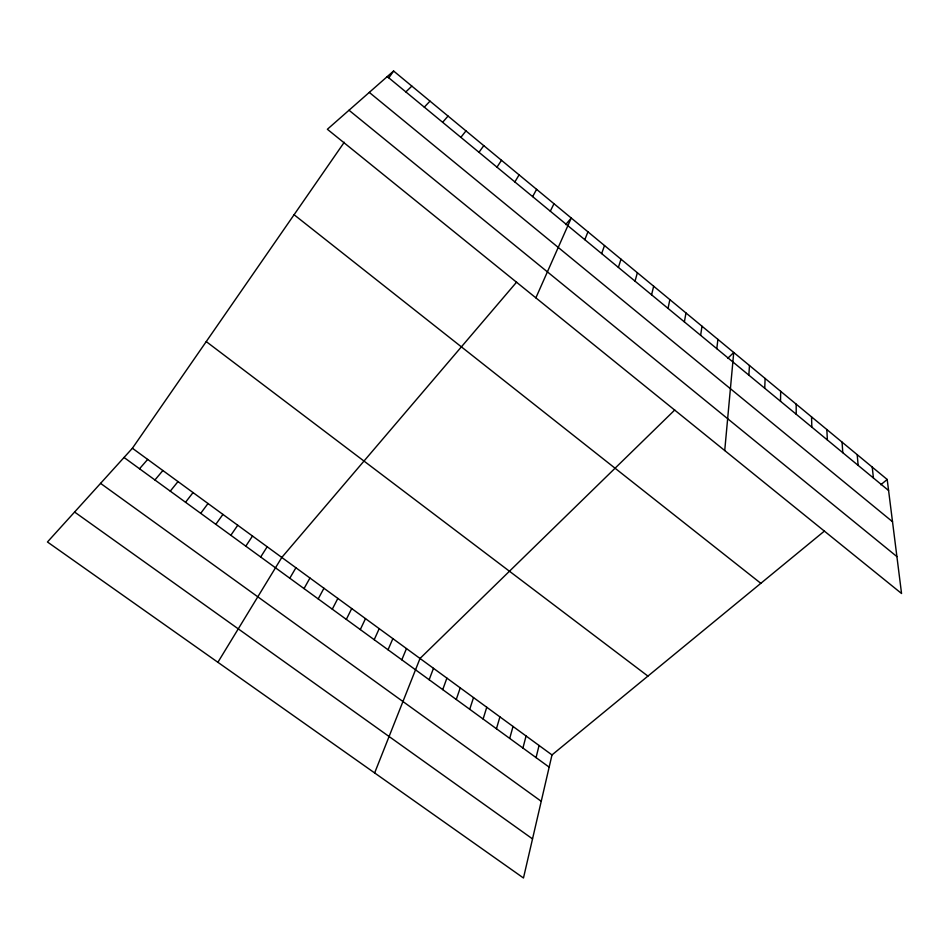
<?xml version="1.0" encoding="UTF-8"?>
<svg xmlns="http://www.w3.org/2000/svg" width="949" height="949" viewBox="0 0 949 949"><rect width="100%" height="100%" fill="white"/><g stroke="black" fill="none" stroke-linecap="round" stroke-linejoin="round"><path stroke-width="1.42" d="M780.517 401.285L780.683 391.332M764.728 388.248L765.119 378.461M748.844 375.128L749.473 365.507M724.728 450.55L733.731 352.482L727.693 358.366M716.792 348.674L717.907 339.386M700.635 335.329L701.987 326.207M684.371 321.901L685.973 312.956M668.025 308.401L669.864 299.635M824.444 531.049L551.986 754.929L523.468 877.991L47.45 541.986L132.397 448.248L344.262 142.255M651.572 294.819L653.671 286.23M536.066 757.61L539.056 745.487M522.923 748.026L526.078 735.985M509.708 738.405L513.029 726.448M635.035 281.153L637.384 272.743M496.446 728.749L499.921 716.875M483.112 719.034L486.754 707.254M618.392 267.416L621.002 259.184M469.719 709.271L473.527 697.586M456.267 699.472L460.241 687.871M601.642 253.597L604.513 245.554M442.744 689.626L446.896 678.108M429.162 679.733L433.479 668.31M374.641 772.937L420.016 658.464L674.739 410.015M584.809 239.682L587.941 231.829M401.807 659.816L406.48 648.57M388.034 649.78L392.874 638.641M535.877 297.856L571.262 218.033L565.663 224.605M374.203 639.697L379.22 628.653M360.3 629.578L365.495 618.618M550.301 211.2L553.979 203.727M346.326 619.4L351.711 608.546M332.292 609.175L337.856 598.416M318.2 598.902L323.941 588.25M532.638 196.609L536.6 189.349M304.024 588.582L309.955 578.024M289.789 578.214L295.91 567.763M514.856 181.935L519.103 174.865M217.89 662.295L281.794 557.443L516.588 282.138M260.678 557.016L267.179 546.766M245.791 546.173L252.505 536.031M496.968 167.166L501.499 160.298M230.844 535.272L237.748 525.248M388.853 77.854L393.598 71.009L887.196 479.482L901.55 593.505L327.369 129.278L393.598 71.009M215.814 524.334L222.92 514.405M478.972 152.303L483.788 145.648M200.702 513.326L208.021 503.516M185.53 502.27L193.038 492.578M460.858 137.344L465.971 130.903M170.262 491.155L177.997 481.582M154.936 479.98L162.872 470.526M442.637 122.291L448.047 116.063M139.527 468.759L147.676 459.411M424.298 107.154L430.004 101.14M405.84 91.911L411.854 86.122M880.779 484.749L887.196 479.482M74.591 512.033L532.531 838.904M100.57 483.373L541.238 801.3M124.034 457.477L549.163 767.148M132.397 448.248L551.986 754.929M206.241 341.593L647.918 676.103M294.083 214.735L760.825 583.327M349.007 110.238L896.912 556.6M369.28 92.397L892.511 521.713M387.263 76.572L888.584 490.514M872.238 467.098L873.412 477.988M857.196 454.642L858.145 465.378M842.06 442.127L842.795 452.709M826.84 429.529L827.362 439.956M811.549 416.872L811.834 427.145M796.164 404.144L796.223 414.25"/></g></svg>
